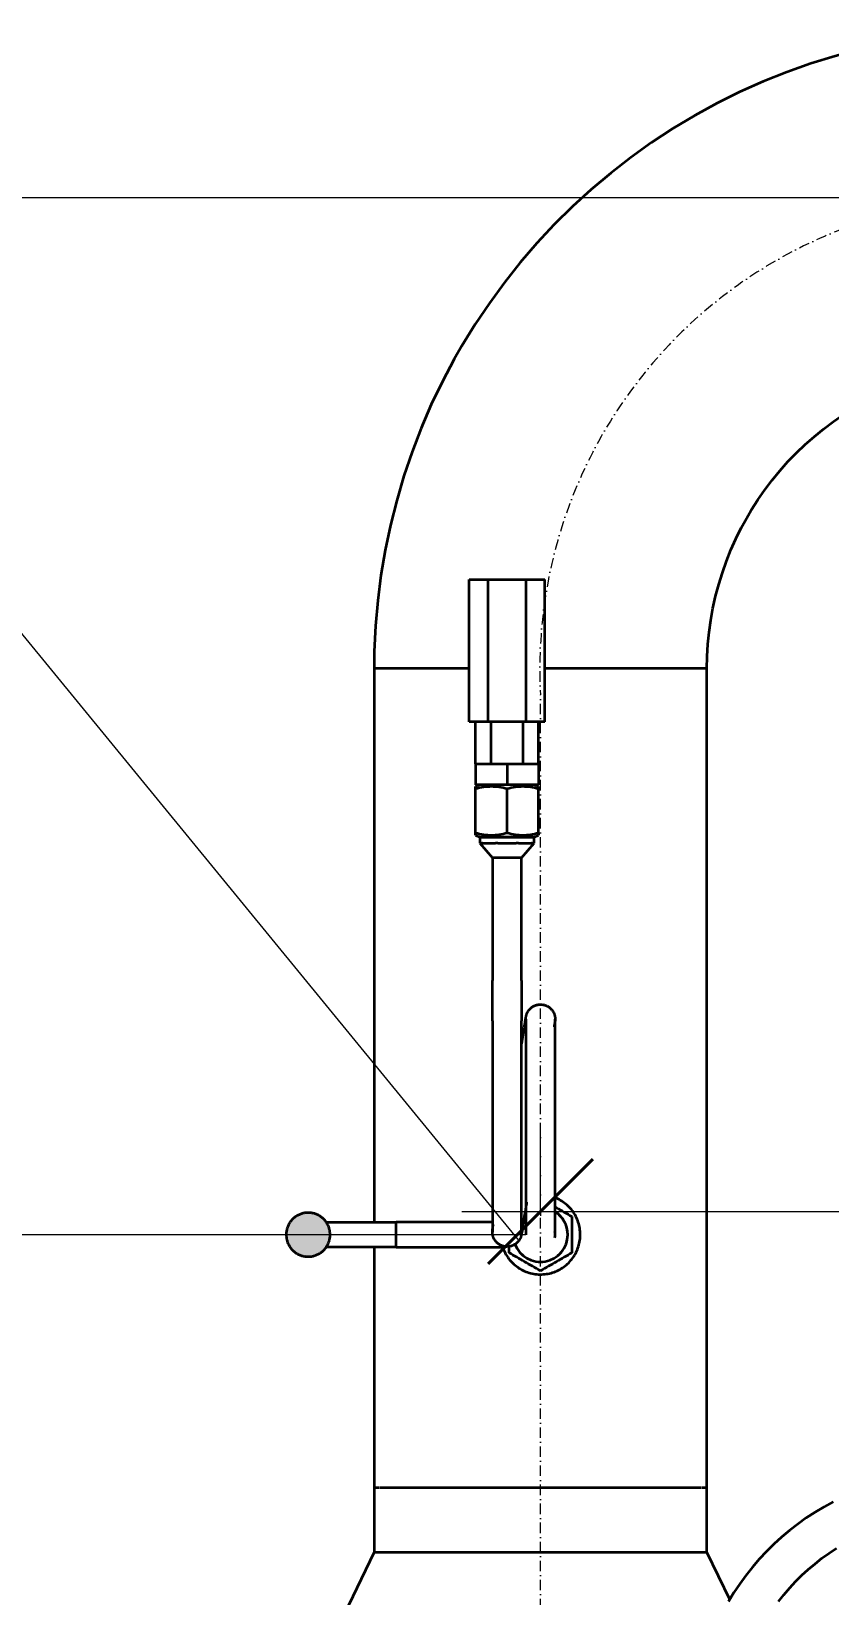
# Model space of a CAD drawing. Header units: millimetres. Extents: x -11989 to -4071, y -1478 to 4600.
# Drawn here: x -10813 to -10432, y 1127 to 1875 of the extents above; entities that cross this region are included whole.
import ezdxf

# ---------------------------------------------------------------- set-up
doc = ezdxf.new("R2010")
doc.units = ezdxf.units.MM
doc.linetypes.add('ADSK_Осевая', pattern=[9, 5, -2, 0, -2])
for name, color, linetype, lineweight in [('A-ANNO-DIMS', 7, 'Continuous', 9), ('A-ANNO-DIMS-25', 7, 'Continuous', 9), ('G-ANNO-DIMS', 7, 'Continuous', 9), ('P-PIPE', 7, 'Continuous', 35), ('P-PIPE-IDEN', 7, 'Continuous', 20)]:
    doc.layers.add(name, color=color, linetype=linetype, lineweight=lineweight)
doc.layers.add('A-DETL-CNTR', color=7, linetype='ADSK_Осевая', lineweight=20, true_color=0xff8000)
doc.styles.add('Arial_I_1', font='arial.ttf', dxfattribs={"width": 0.9, "height": 62.5})
doc.dimstyles.new('2_5mm_GOST_Type_AU_BF0_9_K_Диагональ__2_мм', dxfattribs={"dimscale": 304.8, "dimtxt": 63.766212, "dimasz": 0.164042, "dimexe": 0.123031, "dimexo": 0.123031, "dimgap": 0.024606, "dimtad": 1, "dimdec": 0, "dimzin": 0, "dimdsep": 46, "dimtxsty": 'Arial_I_1', "dimblk1": 'OBLIQUE', "dimblk2": 'OBLIQUE', "dimsah": 1, "dimcen": 0.09, "dimdle": 0.123031, "dimazin": 2, "dimtfac": 1, "dimtdec": 4, "dimtix": 1, "dimtmove": 0, "dimatfit": 3, "dimfxl": 1, "dimtvp": 1, "dimtfill": 1, "dimtolj": 1, "dimtzin": 0, "dimarcsym": 2})

# ---------------------------------------------------------------- blocks, each defined once
blk = doc.blocks.new('Кран шаровый Ду 150 с редуктором под приварку - Кран шаровый Ду 150 с редуктором под приварку-V12-Разрез 4')
at = {"layer": 'P-PIPE', "color": 1, "true_color": 0xff0000}
for p, q in [((-10649.51, 1179.13), (-10649.51, 1148.37)), ((-10649.51, 1179.13), (-10647.08, 1179.13)), ((-10645.83, 1179.13), (-10640.52, 1179.13)), ((-10637.8, 1179.13), (-10611.54, 1179.13)), ((-10606.73, 1179.13), (-10593.9, 1179.13)), ((-10588.58, 1179.13), (-10551.44, 1179.13)), ((-10546.12, 1179.13), (-10533.29, 1179.13)), ((-10528.48, 1179.13), (-10502.22, 1179.13)), ((-10499.5, 1179.13), (-10494.19, 1179.13)), ((-10492.93, 1179.13), (-10490.51, 1179.13)), ((-10490.51, 1148.37), (-10490.51, 1179.13)), ((-10649.51, 1148.37), (-10679.25, 1086.4)), ((-10649.51, 1148.37), (-10490.51, 1148.37)), ((-10479.45, 1125.33), (-10490.51, 1148.37))]:
    blk.add_line(p, q, dxfattribs=at)
at = {"layer": 'P-PIPE', "color": 1, "true_color": 0xff0000, "flags": 128}
for points in [[(-10430.16, 1172.33), (-10434.55, 1169.94), (-10438.84, 1167.37), (-10443.02, 1164.63), (-10447.09, 1161.72), (-10451.04, 1158.66), (-10454.87, 1155.44), (-10458.56, 1152.07), (-10462.11, 1148.55), (-10465.52, 1144.89), (-10468.78, 1141.1), (-10471.89, 1137.19), (-10474.84, 1133.15), (-10477.63, 1129), (-10480.24, 1124.74)], [(-10456.28, 1124.68), (-10453.68, 1127.98), (-10450.96, 1131.18), (-10448.11, 1134.26), (-10445.14, 1137.23), (-10442.05, 1140.07), (-10438.85, 1142.79), (-10435.54, 1145.39), (-10432.14, 1147.84), (-10428.63, 1150.16)]]:
    blk.add_lwpolyline(points, dxfattribs=at)
blk = doc.blocks.new('ADSK_СтальСварка_Отвод_ГОСТ17375-2001 - Исполнение 2-21850149-Разрез 4')
at = {"layer": 'P-PIPE', "color": 1, "true_color": 0xff0000, "flags": 128}
for points in [[(-10345.01, 1875), (-10357.19, 1874.76), (-10369.34, 1874.03), (-10381.46, 1872.81), (-10393.52, 1871.11), (-10405.5, 1868.93), (-10417.39, 1866.27), (-10429.16, 1863.14), (-10440.8, 1859.54), (-10452.28, 1855.48), (-10463.59, 1850.96), (-10474.71, 1846), (-10485.62, 1840.59), (-10496.31, 1834.75), (-10506.76, 1828.49), (-10516.94, 1821.81), (-10526.86, 1814.74), (-10536.48, 1807.27), (-10545.79, 1799.42), (-10554.79, 1791.21), (-10563.44, 1782.65), (-10571.75, 1773.74), (-10579.7, 1764.51), (-10587.27, 1754.97), (-10594.45, 1745.14), (-10601.24, 1735.02), (-10607.61, 1724.64), (-10611.2, 1718.36)], [(-10611.2, 1718.36), (-10616.9, 1707.59), (-10622.17, 1696.61), (-10626.99, 1685.43), (-10631.36, 1674.06), (-10635.27, 1662.52), (-10638.72, 1650.84), (-10641.7, 1639.03), (-10644.2, 1627.12), (-10646.22, 1615.11), (-10647.77, 1603.02), (-10648.83, 1590.89), (-10649.4, 1578.73), (-10649.51, 1570.5)], [(-10472.21, 1641.15), (-10469.28, 1646.18), (-10466.15, 1651.09), (-10462.83, 1655.87), (-10459.32, 1660.51), (-10455.63, 1665.01), (-10451.77, 1669.36), (-10447.73, 1673.55), (-10443.52, 1677.58), (-10439.16, 1681.43), (-10434.65, 1685.11), (-10430, 1688.6), (-10425.21, 1691.9), (-10420.29, 1695.01), (-10415.25, 1697.92), (-10410.1, 1700.63), (-10404.84, 1703.13), (-10399.49, 1705.42), (-10394.05, 1707.49), (-10388.53, 1709.34), (-10382.95, 1710.97), (-10377.3, 1712.37), (-10371.6, 1713.55), (-10365.86, 1714.5), (-10360.08, 1715.22), (-10354.28, 1715.7), (-10348.47, 1715.96), (-10345.01, 1716)], [(-10490.51, 1570.5), (-10490.39, 1576.32), (-10490.04, 1582.13), (-10489.46, 1587.92), (-10488.65, 1593.68), (-10487.61, 1599.41), (-10486.34, 1605.09), (-10484.84, 1610.71), (-10483.12, 1616.27), (-10481.18, 1621.76), (-10479.02, 1627.16), (-10476.65, 1632.47), (-10474.07, 1637.69), (-10472.21, 1641.15)]]:
    blk.add_lwpolyline(points, dxfattribs=at)
at = {"layer": 'P-PIPE', "color": 1, "true_color": 0xff0000}
for centre, major_axis, ratio, start_param, end_param in [((-10345.01, 1795.5), (0, 79.5), 0.000246, 6.021828, 6.283185), ((-10345.01, 1795.5), (0, 79.5), 0.000246, 5.760029, 6.021528), ((-10345.01, 1795.5), (0, 79.5), 0.000246, 5.498229, 5.759664), ((-10345.01, 1795.5), (0, 79.5), 0.000246, 5.23643, 5.497834), ((-10345.01, 1795.5), (0, 79.5), 0.000246, 4.974631, 5.236014), ((-10345.01, 1795.5), (0, 79.5), 0.000246, 4.712831, 4.974199), ((-10345.01, 1795.5), (0, 79.5), 0.000246, 4.451032, 4.712384), ((-10345.01, 1795.5), (0, 79.5), 0.000246, 4.189232, 4.450568), ((-10345.01, 1795.5), (0, 79.5), 0.000246, 3.927433, 4.188748), ((-10345.01, 1795.5), (0, 79.5), 0.000246, 3.665634, 3.926918), ((-10345.01, 1795.5), (0, 79.5), 0.000246, 3.403834, 3.665055), ((-10345.01, 1795.5), (0, 79.5), 0.000246, 3.142035, 3.402957), ((-10570.01, 1570.5), (79.5, 0), 0.000442, 2.880035, 3.141347), ((-10570.01, 1570.5), (79.5, 0), 0.000442, 2.61807, 2.879548), ((-10570.01, 1570.5), (79.5, 0), 0.000442, 2.356235, 2.617748), ((-10570.01, 1570.5), (79.5, 0), 0.000442, 2.094418, 2.355949), ((-10570.01, 1570.5), (79.5, 0), 0.000442, 2.015878, 2.094149), ((-10570.01, 1570.5), (79.5, 0), 0.000442, 1.308991, 1.545351), ((-10570.01, 1570.5), (79.5, 0), 0.000442, 1.047183, 1.308751), ((-10570.01, 1570.5), (79.5, 0), 0.000442, 0.785372, 1.046952), ((-10570.01, 1570.5), (79.5, 0), 0.000442, 0.523555, 0.785153), ((-10570.01, 1570.5), (79.5, 0), 0.000442, 0.26172, 0.523353), ((-10570.01, 1570.5), (-79.5, 0), 0.000442, 3.141593, 3.403146)]:
    blk.add_ellipse(centre, major_axis=major_axis, ratio=ratio, start_param=start_param, end_param=end_param, dxfattribs=at)
blk = doc.blocks.new('Закладная угловая СГК _с перкинсом_ - Закладная угловая СГК _с перкинсом_-V32-Разрез 4')
at = {"layer": 'P-PIPE', "true_color": 0xff8000}
for points in [[(-10687.01, 700), (-10684.01, 705.2), (-10678.01, 705.2), (-10675.01, 700), (-10670.51, 700), (-10671.92, 705.25), (-10675.76, 709.09), (-10681.01, 710.5), (-10686.26, 709.09), (-10690.19, 704.92), (-10691.51, 700), (-10688.6, 700)], [(-10675.01, 700), (-10678.01, 705.2), (-10684.01, 705.2), (-10687.01, 700), (-10676.37, 700)], [(-10681.01, 689.5), (-10675.76, 690.91), (-10671.83, 695.08), (-10670.51, 700), (-10675.01, 700), (-10678.01, 694.8), (-10684.01, 694.8), (-10687.01, 700), (-10691.51, 700), (-10690.1, 694.75), (-10686.26, 690.91)], [(-10684.01, 694.8), (-10678.01, 694.8), (-10675.01, 700), (-10687.01, 700)]]:
    blk.add_hatch(color=30, dxfattribs=at).paths.add_polyline_path(points)
at = {"layer": 'P-PIPE'}
for p, q in [((-10604.01, 1013), (-10595.01, 1013)), ((-10604.01, 945), (-10604.01, 1013)), ((-10595.01, 1013), (-10577.01, 1013)), ((-10595.01, 945), (-10595.01, 1013)), ((-10577.01, 1013), (-10568.01, 1013)), ((-10577.01, 1013), (-10577.01, 945)), ((-10568.01, 945), (-10568.01, 1013)), ((-10595.01, 945), (-10604.01, 945)), ((-10601.01, 925), (-10601.01, 945)), ((-10577.01, 945), (-10595.01, 945)), ((-10593.51, 925), (-10593.51, 945)), ((-10578.51, 945), (-10578.51, 925)), ((-10568.01, 945), (-10577.01, 945)), ((-10571.01, 925), (-10571.01, 945)), ((-10601.01, 925), (-10586.01, 925)), ((-10601.01, 925), (-10601.01, 915)), ((-10586.01, 925), (-10571.01, 925)), ((-10586.01, 925), (-10586.01, 915)), ((-10571.01, 925), (-10571.01, 915)), ((-10599.01, 915), (-10601.01, 914.07)), ((-10586.01, 915), (-10601.01, 915)), ((-10601.01, 892.03), (-10601.01, 913)), ((-10571.01, 915), (-10586.01, 915)), ((-10586.01, 892.03), (-10586.01, 913)), ((-10571.01, 914.07), (-10573.01, 915)), ((-10571.01, 892.03), (-10571.01, 913)), ((-10601.01, 890.94), (-10599.01, 890)), ((-10599.01, 890), (-10599.01, 887)), ((-10573.01, 890), (-10599.01, 890)), ((-10599.01, 890), (-10586.01, 890)), ((-10586.01, 890), (-10573.01, 890)), ((-10573.01, 890), (-10571.01, 890.94)), ((-10573.01, 887), (-10573.01, 890)), ((-10599.01, 887), (-10598.12, 887)), ((-10599.01, 887), (-10593.01, 880)), ((-10597.79, 887), (-10598.02, 887)), ((-10597.79, 887), (-10591.5, 887)), ((-10590.45, 887), (-10591.51, 887)), ((-10590.46, 887), (-10581.56, 887)), ((-10580.51, 887), (-10581.57, 887)), ((-10580.52, 887), (-10574.22, 887)), ((-10579.01, 880), (-10573.01, 887)), ((-10574, 887), (-10574.23, 887)), ((-10573.9, 887), (-10573.01, 887)), ((-10593.01, 880), (-10593.01, 821.4)), ((-10579.01, 880), (-10593.01, 880)), ((-10579.01, 821.4), (-10579.01, 880)), ((-10672.67, 706), (-10639.01, 706)), ((-10639.01, 694), (-10639.01, 706)), ((-10593.01, 706), (-10639.01, 706)), ((-10639.01, 694), (-10672.66, 694)), ((-10639.01, 694), (-10588.04, 694))]:
    blk.add_line(p, q, dxfattribs=at)
at = {"layer": 'P-PIPE', "flags": 128}
for points in [[(-10593.01, 802.2), (-10593.01, 802.44), (-10593.01, 802.71), (-10593.01, 803.01), (-10593.01, 803.34), (-10593.01, 803.69), (-10593.01, 804.08), (-10593.01, 804.49), (-10593.01, 804.93), (-10593.01, 805.4), (-10593.01, 805.89), (-10593.01, 806.41), (-10593.01, 806.95), (-10593.01, 807.52), (-10593.01, 808.1), (-10593.01, 808.71), (-10593.01, 809.34), (-10593.01, 809.99), (-10593.01, 810.65), (-10593.01, 811.34), (-10593.01, 812.04), (-10593.01, 812.75), (-10593.01, 813.48), (-10593.01, 814.22), (-10593.01, 814.97), (-10593.01, 815.73), (-10593.01, 816.51), (-10593.01, 817.28), (-10593.01, 818.07), (-10593.01, 818.86), (-10593.01, 819.66), (-10593.01, 820.46), (-10593.01, 821.26), (-10593.01, 821.4)], [(-10579.01, 821.4), (-10579.01, 820.6), (-10579.01, 819.8), (-10579.01, 819.01), (-10579.01, 818.21), (-10579.01, 817.43), (-10579.01, 816.65), (-10579.01, 815.87), (-10579.01, 815.11), (-10579.01, 814.36), (-10579.01, 813.61), (-10579.01, 812.88), (-10579.01, 812.17), (-10579.01, 811.46), (-10579.01, 810.78), (-10579.01, 810.11), (-10579.01, 809.46), (-10579.01, 808.83), (-10579.01, 808.21), (-10579.01, 807.62), (-10579.01, 807.05), (-10579.01, 806.51), (-10579.01, 805.99), (-10579.01, 805.49), (-10579.01, 805.02), (-10579.01, 804.57), (-10579.01, 804.15), (-10579.01, 803.76), (-10579.01, 803.4), (-10579.01, 803.07), (-10579.01, 802.76), (-10579.01, 802.49), (-10579.01, 802.24), (-10579.01, 802.2)], [(-10576.67, 805.15), (-10576.58, 805.41), (-10576.48, 805.67), (-10576.37, 805.93), (-10576.24, 806.18), (-10576.11, 806.43), (-10575.97, 806.67), (-10575.82, 806.91), (-10575.66, 807.14), (-10575.49, 807.36), (-10575.31, 807.57), (-10575.12, 807.78), (-10574.93, 807.98), (-10574.72, 808.17), (-10574.51, 808.36), (-10574.3, 808.53), (-10574.07, 808.7), (-10573.84, 808.86), (-10573.6, 809.01), (-10573.36, 809.15), (-10573.11, 809.28), (-10572.86, 809.39), (-10572.6, 809.5), (-10572.34, 809.6), (-10572.07, 809.69), (-10571.8, 809.77), (-10571.53, 809.83), (-10571.25, 809.89), (-10570.98, 809.93), (-10570.7, 809.97), (-10570.42, 809.99), (-10570.14, 810), (-10569.86, 810), (-10569.58, 809.99), (-10569.3, 809.96), (-10569.02, 809.93), (-10568.75, 809.89), (-10568.47, 809.83), (-10568.2, 809.76), (-10567.93, 809.68), (-10567.67, 809.6), (-10567.41, 809.5), (-10567.15, 809.39), (-10566.89, 809.27), (-10566.65, 809.14), (-10566.4, 809), (-10566.17, 808.85), (-10565.94, 808.69), (-10565.71, 808.52), (-10565.49, 808.35), (-10565.28, 808.16), (-10565.08, 807.97), (-10564.89, 807.77), (-10564.7, 807.56), (-10564.52, 807.34), (-10564.35, 807.12), (-10564.19, 806.89), (-10564.04, 806.66), (-10563.9, 806.42), (-10563.77, 806.17), (-10563.65, 805.92), (-10563.53, 805.66), (-10563.43, 805.4), (-10563.34, 805.13), (-10563.26, 804.86), (-10563.19, 804.59), (-10563.14, 804.32), (-10563.09, 804.04), (-10563.05, 803.77), (-10563.03, 803.49), (-10563.01, 803.21), (-10563.01, 802.93), (-10563.02, 802.65), (-10563.04, 802.37), (-10563.07, 802.09), (-10563.09, 801.91)], [(-10593.01, 802.2), (-10593.01, 801.58), (-10593.01, 800.89), (-10593.01, 800.12), (-10593.01, 799.27), (-10593.01, 798.35), (-10593.01, 797.36), (-10593.01, 796.29), (-10593.01, 795.16), (-10593.01, 793.96), (-10593.01, 792.69), (-10593.01, 791.35), (-10593.01, 789.96), (-10593.01, 788.51), (-10593.01, 787), (-10593.01, 785.43), (-10593.01, 783.81), (-10593.01, 782.14), (-10593.01, 780.43), (-10593.01, 778.67), (-10593.01, 776.87), (-10593.01, 775.03), (-10593.01, 773.16), (-10593.01, 771.25), (-10593.01, 769.31), (-10593.01, 767.35), (-10593.01, 765.36), (-10593.01, 763.35), (-10593.01, 761.33), (-10593.01, 759.29), (-10593.01, 757.25), (-10593.01, 755.19), (-10593.01, 753.13), (-10593.01, 751.07), (-10593.01, 749.01), (-10593.01, 746.96), (-10593.01, 744.92), (-10593.01, 742.89), (-10593.01, 740.88), (-10593.01, 738.88), (-10593.01, 736.91), (-10593.01, 734.97), (-10593.01, 733.05), (-10593.01, 731.16), (-10593.01, 729.31), (-10593.01, 727.49), (-10593.01, 725.72), (-10593.01, 723.99), (-10593.01, 722.3), (-10593.01, 720.67), (-10593.01, 719.08), (-10593.01, 717.55), (-10593.01, 716.07), (-10593.01, 714.66), (-10593.01, 713.3), (-10593.01, 712.01), (-10593.01, 710.78), (-10593.01, 709.62), (-10593.01, 708.53), (-10593.01, 707.51), (-10593.01, 706.57), (-10593.01, 705.69), (-10593.01, 704.89), (-10593.01, 704.17), (-10593.01, 703.53), (-10593.01, 702.96), (-10593.01, 702.48), (-10593.01, 702.07), (-10593.01, 701.75), (-10593.01, 701.5), (-10593.01, 701.34), (-10593.01, 701.26), (-10593.01, 701.26)], [(-10579.01, 790.83), (-10578.81, 792.07), (-10578.61, 793.35), (-10578.42, 794.57), (-10578.24, 795.72), (-10578.07, 796.81), (-10577.91, 797.82), (-10577.76, 798.76), (-10577.63, 799.63), (-10577.5, 800.43), (-10577.39, 801.15), (-10577.29, 801.79), (-10577.2, 802.36), (-10577.12, 802.84), (-10577.06, 803.25), (-10577, 803.58), (-10576.97, 803.83), (-10576.94, 803.99), (-10576.93, 804.08), (-10576.92, 804.09)], [(-10579.01, 701.26), (-10579.01, 701.3), (-10579.01, 701.42), (-10579.01, 701.63), (-10579.01, 701.91), (-10579.01, 702.28), (-10579.01, 702.73), (-10579.01, 703.26), (-10579.01, 703.87), (-10579.01, 704.56), (-10579.01, 705.32), (-10579.01, 706.16), (-10579.01, 707.08), (-10579.01, 708.06), (-10579.01, 709.12), (-10579.01, 710.25), (-10579.01, 711.45), (-10579.01, 712.71), (-10579.01, 714.04), (-10579.01, 715.43), (-10579.01, 716.88), (-10579.01, 718.38), (-10579.01, 719.94), (-10579.01, 721.56), (-10579.01, 723.22), (-10579.01, 724.93), (-10579.01, 726.69), (-10579.01, 728.48), (-10579.01, 730.32), (-10579.01, 732.19), (-10579.01, 734.09), (-10579.01, 736.03), (-10579.01, 737.99), (-10579.01, 739.97), (-10579.01, 741.98), (-10579.01, 744), (-10579.01, 746.04), (-10579.01, 748.09), (-10579.01, 750.14), (-10579.01, 752.2), (-10579.01, 754.26), (-10579.01, 756.32), (-10579.01, 758.37), (-10579.01, 760.41), (-10579.01, 762.44), (-10579.01, 764.46), (-10579.01, 766.45), (-10579.01, 768.43), (-10579.01, 770.38), (-10579.01, 772.3), (-10579.01, 774.19), (-10579.01, 776.04), (-10579.01, 777.86), (-10579.01, 779.64), (-10579.01, 781.37), (-10579.01, 783.06), (-10579.01, 784.7), (-10579.01, 786.29), (-10579.01, 787.83), (-10579.01, 789.31), (-10579.01, 790.73), (-10579.01, 792.09), (-10579.01, 793.39), (-10579.01, 794.62), (-10579.01, 795.79), (-10579.01, 796.89), (-10579.01, 797.91), (-10579.01, 798.87), (-10579.01, 799.75), (-10579.01, 800.55), (-10579.01, 801.28), (-10579.01, 801.93), (-10579.01, 802.2)], [(-10577.01, 803), (-10577.01, 802.96), (-10577.01, 802.84), (-10577.01, 802.63), (-10577.01, 802.34), (-10577.01, 801.97), (-10577.01, 801.52), (-10577.01, 800.99), (-10577.01, 800.39), (-10577.01, 799.7), (-10577.01, 798.93), (-10577.01, 798.09), (-10577.01, 797.18), (-10577.01, 796.19), (-10577.01, 795.13), (-10577.01, 794), (-10577.01, 792.81), (-10577.01, 791.54), (-10577.01, 790.22), (-10577.01, 788.83), (-10577.01, 787.38), (-10577.01, 785.87), (-10577.01, 784.31), (-10577.01, 782.7), (-10577.01, 781.04), (-10577.01, 779.33), (-10577.01, 777.57), (-10577.01, 775.77), (-10577.01, 773.94), (-10577.01, 772.07), (-10577.01, 770.16), (-10577.01, 768.23), (-10577.01, 766.27), (-10577.01, 764.28), (-10577.01, 762.28), (-10577.01, 760.25), (-10577.01, 758.22), (-10577.01, 756.17), (-10577.01, 754.11), (-10577.01, 752.06), (-10577.01, 750), (-10577.01, 747.94), (-10577.01, 745.89), (-10577.01, 743.84), (-10577.01, 741.81), (-10577.01, 739.8), (-10577.01, 737.8), (-10577.01, 735.83), (-10577.01, 733.88), (-10577.01, 731.96), (-10577.01, 730.07), (-10577.01, 728.21), (-10577.01, 726.39), (-10577.01, 724.62), (-10577.01, 722.88), (-10577.01, 721.19), (-10577.01, 719.55), (-10577.01, 717.96), (-10577.01, 716.43), (-10577.01, 714.95), (-10577.01, 713.52), (-10577.01, 712.16), (-10577.01, 710.87), (-10577.01, 709.63), (-10577.01, 708.47), (-10577.01, 707.37), (-10577.01, 706.34), (-10577.01, 705.39), (-10577.01, 704.51), (-10577.01, 703.7), (-10577.01, 702.98), (-10577.01, 702.32), (-10577.01, 701.75), (-10577.01, 701.26), (-10577.01, 700.85), (-10577.01, 700.52), (-10577.01, 700.27), (-10577.01, 700.1), (-10577.01, 700.01), (-10577.01, 700)], [(-10576.92, 804.09), (-10576.88, 804.36), (-10576.82, 804.64), (-10576.74, 804.91), (-10576.67, 805.15)], [(-10563.09, 801.91), (-10563.1, 801.87), (-10563.12, 801.75), (-10563.15, 801.55), (-10563.2, 801.26), (-10563.25, 800.9), (-10563.32, 800.45), (-10563.41, 799.93), (-10563.5, 799.33)], [(-10563.01, 700), (-10563.01, 700.04), (-10563.01, 700.16), (-10563.01, 700.37), (-10563.01, 700.66), (-10563.01, 701.03), (-10563.01, 701.48), (-10563.01, 702.01), (-10563.01, 702.61), (-10563.01, 703.3), (-10563.01, 704.07), (-10563.01, 704.91), (-10563.01, 705.82), (-10563.01, 706.81), (-10563.01, 707.87), (-10563.01, 709), (-10563.01, 710.19), (-10563.01, 711.46), (-10563.01, 712.78), (-10563.01, 714.17), (-10563.01, 715.62), (-10563.01, 717.13), (-10563.01, 718.69), (-10563.01, 720.3), (-10563.01, 721.96), (-10563.01, 723.67), (-10563.01, 725.43), (-10563.01, 727.23), (-10563.01, 729.06), (-10563.01, 730.93), (-10563.01, 732.84), (-10563.01, 734.77), (-10563.01, 736.73), (-10563.01, 738.72), (-10563.01, 740.72), (-10563.01, 742.75), (-10563.01, 744.78), (-10563.01, 746.83), (-10563.01, 748.89), (-10563.01, 750.94), (-10563.01, 753), (-10563.01, 755.06), (-10563.01, 757.11), (-10563.01, 759.16), (-10563.01, 761.19), (-10563.01, 763.2), (-10563.01, 765.2), (-10563.01, 767.17), (-10563.01, 769.12), (-10563.01, 771.04), (-10563.01, 772.93), (-10563.01, 774.79), (-10563.01, 776.61), (-10563.01, 778.38), (-10563.01, 780.12), (-10563.01, 781.81), (-10563.01, 783.45), (-10563.01, 785.04), (-10563.01, 786.57), (-10563.01, 788.05), (-10563.01, 789.48), (-10563.01, 790.84), (-10563.01, 792.13), (-10563.01, 793.37), (-10563.01, 794.53), (-10563.01, 795.63), (-10563.01, 796.66), (-10563.01, 797.61), (-10563.01, 798.49), (-10563.01, 799.3), (-10563.01, 800.02), (-10563.01, 800.68), (-10563.01, 801.25), (-10563.01, 801.74), (-10563.01, 802.15), (-10563.01, 802.48), (-10563.01, 802.73), (-10563.01, 802.9), (-10563.01, 802.99), (-10563.01, 803)], [(-10551.01, 700), (-10551.02, 700.76), (-10551.07, 701.52), (-10551.15, 702.27), (-10551.25, 703.03), (-10551.39, 703.77), (-10551.55, 704.52), (-10551.75, 705.25), (-10551.97, 705.98), (-10552.23, 706.69), (-10552.51, 707.4), (-10552.82, 708.09), (-10553.16, 708.77), (-10553.52, 709.44), (-10553.91, 710.09), (-10554.33, 710.73), (-10554.77, 711.35), (-10555.24, 711.95), (-10555.73, 712.53), (-10556.24, 713.09), (-10556.77, 713.63), (-10557.33, 714.15), (-10557.9, 714.64), (-10558.5, 715.12), (-10559.11, 715.56), (-10559.74, 715.99), (-10560.39, 716.39), (-10561.05, 716.76), (-10561.73, 717.1), (-10562.42, 717.42), (-10563.12, 717.71)], [(-10670.51, 700), (-10670.52, 700.42), (-10670.54, 700.84), (-10670.59, 701.26), (-10670.64, 701.67), (-10670.72, 702.09), (-10670.81, 702.5), (-10670.92, 702.9), (-10671.04, 703.3), (-10671.18, 703.7), (-10671.34, 704.09), (-10671.51, 704.47), (-10671.7, 704.85), (-10671.9, 705.22), (-10672.11, 705.58), (-10672.34, 705.93), (-10672.59, 706.27), (-10672.85, 706.6), (-10673.12, 706.92), (-10673.4, 707.23), (-10673.69, 707.53), (-10674, 707.82), (-10674.32, 708.09), (-10674.65, 708.35), (-10674.99, 708.6), (-10675.34, 708.84), (-10675.69, 709.06), (-10676.06, 709.26), (-10676.44, 709.45), (-10676.82, 709.63), (-10677.2, 709.79), (-10677.6, 709.93), (-10678, 710.06), (-10678.4, 710.17), (-10678.81, 710.27), (-10679.23, 710.35), (-10679.64, 710.41), (-10680.06, 710.46), (-10680.48, 710.49), (-10680.9, 710.5), (-10681.32, 710.5), (-10681.74, 710.47), (-10682.15, 710.44), (-10682.57, 710.38), (-10682.98, 710.31), (-10683.4, 710.23), (-10683.8, 710.12), (-10684.2, 710), (-10684.6, 709.87), (-10684.99, 709.71), (-10685.38, 709.55), (-10685.76, 709.37), (-10686.13, 709.17), (-10686.49, 708.96), (-10686.84, 708.73), (-10687.19, 708.49), (-10687.52, 708.24), (-10687.85, 707.97), (-10688.16, 707.69), (-10688.46, 707.4), (-10688.75, 707.09), (-10689.03, 706.78), (-10689.29, 706.45), (-10689.55, 706.11), (-10689.78, 705.77), (-10690.01, 705.41), (-10690.22, 705.05), (-10690.41, 704.68), (-10690.59, 704.3), (-10690.75, 703.91), (-10690.9, 703.52), (-10691.04, 703.12), (-10691.15, 702.72), (-10691.25, 702.31), (-10691.34, 701.9), (-10691.4, 701.48), (-10691.46, 701.06), (-10691.49, 700.65), (-10691.51, 700.23), (-10691.51, 700)], [(-10576.67, 715.57), (-10576.77, 714.93), (-10576.99, 713.53), (-10577.21, 712.18), (-10577.41, 710.9), (-10577.6, 709.68), (-10577.78, 708.53), (-10577.95, 707.45), (-10578.11, 706.43), (-10578.26, 705.49), (-10578.39, 704.62), (-10578.52, 703.83), (-10578.63, 703.11), (-10578.73, 702.46), (-10578.82, 701.9), (-10578.9, 701.41), (-10578.96, 701), (-10579.01, 700.68), (-10579.05, 700.43), (-10579.08, 700.26), (-10579.09, 700.18), (-10579.09, 700.17)], [(-10592.92, 702.34), (-10592.92, 702.38), (-10592.9, 702.51), (-10592.87, 702.71), (-10592.82, 702.99), (-10592.77, 703.36), (-10592.7, 703.8), (-10592.61, 704.32), (-10592.52, 704.93)], [(-10691.51, 700), (-10691.5, 699.58), (-10691.48, 699.16), (-10691.43, 698.74), (-10691.38, 698.33), (-10691.3, 697.91), (-10691.21, 697.5), (-10691.1, 697.1), (-10690.98, 696.7), (-10690.84, 696.3), (-10690.68, 695.91), (-10690.51, 695.53), (-10690.32, 695.15), (-10690.12, 694.78), (-10689.91, 694.42), (-10689.68, 694.07), (-10689.43, 693.73), (-10689.17, 693.4), (-10688.9, 693.08), (-10688.62, 692.77), (-10688.33, 692.47), (-10688.02, 692.18), (-10687.7, 691.91), (-10687.37, 691.65), (-10687.03, 691.4), (-10686.68, 691.16), (-10686.33, 690.94), (-10685.96, 690.74), (-10685.58, 690.55), (-10685.2, 690.37), (-10684.81, 690.21), (-10684.42, 690.07), (-10684.02, 689.94), (-10683.62, 689.83), (-10683.21, 689.73), (-10682.79, 689.65), (-10682.38, 689.59), (-10681.96, 689.54), (-10681.54, 689.51), (-10681.12, 689.5), (-10680.7, 689.5), (-10680.28, 689.53), (-10679.87, 689.56), (-10679.45, 689.62), (-10679.03, 689.69), (-10678.62, 689.77), (-10678.22, 689.88), (-10677.81, 690), (-10677.42, 690.13), (-10677.03, 690.29), (-10676.64, 690.45), (-10676.26, 690.63), (-10675.89, 690.83), (-10675.53, 691.04), (-10675.17, 691.27), (-10674.83, 691.51), (-10674.5, 691.76), (-10674.17, 692.03), (-10673.86, 692.31), (-10673.56, 692.6), (-10673.27, 692.91), (-10672.99, 693.22), (-10672.73, 693.55), (-10672.47, 693.89), (-10672.24, 694.23), (-10672.01, 694.59), (-10671.8, 694.95), (-10671.61, 695.32), (-10671.43, 695.7), (-10671.26, 696.09), (-10671.12, 696.48), (-10670.98, 696.88), (-10670.87, 697.28), (-10670.77, 697.69), (-10670.68, 698.1), (-10670.61, 698.52), (-10670.56, 698.94), (-10670.53, 699.35), (-10670.51, 699.77), (-10670.51, 700)], [(-10593.01, 701.26), (-10593, 701.54), (-10592.99, 701.81), (-10592.96, 702.09), (-10592.92, 702.34)], [(-10579.09, 700.17), (-10579.14, 699.89), (-10579.2, 699.62), (-10579.27, 699.35), (-10579.36, 699.08), (-10579.45, 698.82), (-10579.55, 698.56), (-10579.66, 698.3), (-10579.79, 698.05), (-10579.92, 697.8), (-10580.06, 697.56), (-10580.22, 697.33), (-10580.38, 697.1), (-10580.55, 696.88), (-10580.73, 696.66), (-10580.92, 696.45), (-10581.11, 696.25), (-10581.32, 696.06), (-10581.53, 695.88), (-10581.75, 695.7), (-10581.97, 695.54), (-10582.2, 695.38), (-10582.44, 695.23), (-10582.69, 695.1), (-10582.93, 694.97), (-10583.19, 694.85), (-10583.45, 694.74), (-10583.71, 694.64), (-10583.98, 694.56), (-10584.25, 694.48), (-10584.52, 694.42), (-10584.79, 694.36), (-10585.07, 694.32), (-10585.35, 694.29), (-10585.63, 694.27), (-10585.91, 694.26), (-10586.19, 694.26), (-10586.47, 694.27), (-10586.74, 694.29), (-10587.02, 694.33), (-10587.3, 694.38), (-10587.57, 694.43), (-10587.84, 694.5), (-10588.11, 694.58), (-10588.38, 694.67), (-10588.64, 694.77), (-10588.9, 694.88), (-10589.15, 695), (-10589.4, 695.13), (-10589.64, 695.27), (-10589.88, 695.42), (-10590.11, 695.58), (-10590.33, 695.75), (-10590.55, 695.92), (-10590.76, 696.11), (-10590.96, 696.3), (-10591.15, 696.51), (-10591.34, 696.72), (-10591.52, 696.93), (-10591.68, 697.16), (-10591.84, 697.39), (-10591.99, 697.62), (-10592.13, 697.86), (-10592.26, 698.11), (-10592.39, 698.37), (-10592.5, 698.62), (-10592.6, 698.88), (-10592.69, 699.15), (-10592.76, 699.42), (-10592.83, 699.69), (-10592.89, 699.96), (-10592.94, 700.24), (-10592.97, 700.52), (-10592.99, 700.8), (-10593.01, 701.08), (-10593.01, 701.26)], [(-10588.25, 694.67), (-10588.05, 694.02), (-10587.79, 693.31), (-10587.51, 692.6), (-10587.2, 691.91), (-10586.86, 691.23), (-10586.5, 690.56), (-10586.11, 689.91), (-10585.69, 689.27), (-10585.25, 688.65), (-10584.78, 688.05), (-10584.29, 687.47), (-10583.78, 686.91), (-10583.25, 686.37), (-10582.69, 685.85), (-10582.12, 685.36), (-10581.52, 684.88), (-10580.91, 684.44), (-10580.28, 684.01), (-10579.63, 683.61), (-10578.96, 683.24), (-10578.29, 682.9), (-10577.6, 682.58), (-10576.89, 682.29), (-10576.18, 682.03), (-10575.46, 681.8), (-10574.73, 681.59), (-10573.99, 681.42), (-10573.24, 681.28), (-10572.49, 681.16), (-10571.73, 681.08), (-10570.97, 681.02), (-10570.21, 681), (-10569.45, 681.01), (-10568.7, 681.05), (-10567.94, 681.11), (-10567.19, 681.21), (-10566.44, 681.34), (-10565.69, 681.5), (-10564.96, 681.68), (-10564.23, 681.9), (-10563.51, 682.15), (-10562.8, 682.42), (-10562.1, 682.72), (-10561.42, 683.05), (-10560.75, 683.41), (-10560.09, 683.79), (-10559.45, 684.2), (-10558.83, 684.64), (-10558.22, 685.1), (-10557.64, 685.58), (-10557.07, 686.09), (-10556.52, 686.62), (-10556, 687.17), (-10555.5, 687.74), (-10555.02, 688.33), (-10554.56, 688.94), (-10554.13, 689.56), (-10553.73, 690.21), (-10553.35, 690.86), (-10553, 691.54), (-10552.67, 692.22), (-10552.38, 692.92), (-10552.11, 693.64), (-10551.87, 694.36), (-10551.66, 695.09), (-10551.47, 695.82), (-10551.32, 696.57), (-10551.2, 697.32), (-10551.11, 698.07), (-10551.05, 698.83), (-10551.01, 699.59), (-10551.01, 700)]]:
    blk.add_lwpolyline(points, dxfattribs=at)
at = {"layer": 'P-PIPE'}
for radius, start, end in [(13, 121.50136, 126.41257), (13, 120.90333, 125.87311), (13, 24.97132, 58.56319), (13, 0, 57.91895), (13, 0, 20.02868), (13, 200.36635, 0), (7, 0.449, 12.67884), (7, 347.87389, 359.98357), (13, 339.97132, 360), (13, 204.97132, 245.02868), (13, 249.97132, 290.02868), (13, 294.97132, 335.02868)]:
    blk.add_arc((-10570.01, 700), radius, start, end, dxfattribs=at)
for points in [[(-10601.01, 913), (-10601.01, 913.72), (-10601.01, 914.07), (-10601.01, 914.07)], [(-10586.01, 913), (-10588.44, 913.72), (-10593.38, 914.43), (-10598.44, 913.72), (-10601.01, 913)], [(-10571.01, 913), (-10573.44, 913.72), (-10578.38, 914.43), (-10583.44, 913.72), (-10586.01, 913)], [(-10571.01, 914.07), (-10571.01, 914.07), (-10571.01, 913.72), (-10571.01, 913)], [(-10601.01, 890.94), (-10601.01, 890.94), (-10601.01, 891.3), (-10601.01, 892.03)], [(-10601.01, 892.03), (-10598.44, 891.3), (-10593.38, 890.58), (-10588.44, 891.3), (-10586.01, 892.03)], [(-10586.01, 892.03), (-10583.44, 891.3), (-10578.38, 890.58), (-10573.44, 891.3), (-10571.01, 892.03)], [(-10571.01, 892.03), (-10571.01, 891.3), (-10571.01, 890.94), (-10571.01, 890.94)], [(-10577.13, 713.21), (-10576.97, 713.3), (-10576.82, 713.39), (-10576.66, 713.48)], [(-10555.01, 708.66), (-10555.01, 705.7), (-10555.01, 699.85), (-10555.01, 694.15), (-10555.01, 691.34)], [(-10585.01, 691.34), (-10585.01, 692.37), (-10585.01, 693.39), (-10585.01, 694.41)], [(-10570.01, 682.68), (-10572.58, 684.16), (-10577.64, 687.09), (-10582.58, 689.93), (-10585.01, 691.34)], [(-10555.01, 691.34), (-10557.44, 689.93), (-10562.38, 687.09), (-10567.44, 684.16), (-10570.01, 682.68)]]:
    blk.add_open_spline(points, degree=3, dxfattribs=at)
for points, knots in [([(-10563.34, 713.47), (-10563.03, 713.29), (-10560.21, 711.66), (-10557.44, 710.07), (-10555.01, 708.66)], [0.4382959, 0.4382959, 0.4382959, 0.4382959, 0.5, 1, 1, 1, 1]), ([(-10588.23, 694.62), (-10588.2, 694.52), (-10588.14, 694.3), (-10588.05, 694.04), (-10588.03, 693.98), (-10588.05, 694.04), (-10588.06, 694.07)], [0.3549164, 0.3549164, 0.3549164, 0.3549164, 0.3888889, 0.4444444, 0.5138889, 0.5486111, 0.5486111, 0.5486111, 0.5486111])]:
    blk.add_open_spline(points, degree=3, knots=knots, dxfattribs=at)
blk = doc.blocks.new('DIMBLOCK20-Разрез 4')
at = {"layer": 'A-ANNO-DIMS-25', "color": 150, "true_color": 0x0080ff}
for p, q in [((-10010.02, 1311.14), (-10010.02, 1421.94)), ((-10570.01, 1311.14), (-10570.01, 1348.64)), ((-10607.51, 1311.14), (-10010.02, 1311.14)), ((-10570.01, 1311.14), (-10570.01, 1308.99)), ((-10010.02, 1311.14), (-10010.02, 1273.64))]:
    blk.add_line(p, q, dxfattribs=at)
at = {"layer": 'A-ANNO-DIMS-25', "color": 150, "lineweight": 40, "true_color": 0x0080ff}
for p, q in [((-10570.01, 1311.14), (-10545.01, 1336.14)), ((-10010.02, 1311.14), (-9985.02, 1336.14)), ((-10570.01, 1311.14), (-10595.01, 1286.14)), ((-10010.02, 1311.14), (-10035.02, 1286.14))]:
    blk.add_line(p, q, dxfattribs=at)
at = {"layer": 'A-ANNO-DIMS-25', "color": 0, "insert": (-10354.76, 1398.8), "char_height": 62.5, "width": 155.3934, "attachment_point": 1, "line_spacing_factor": 0.941778, "style": 'Arial_I_1', "bg_fill": 3, "box_fill_scale": 1.25, "bg_fill_color": 256, "bg_fill_true_color": 13158600, "bg_fill_transparency": 0}
blk.add_mtext('560', dxfattribs=at)
blk = doc.blocks.new('_Oblique')
at = {"color": 0, "linetype": 'ByBlock', "lineweight": -2}
blk.add_line((-0.5, -0.5), (0.5, 0.5), dxfattribs=at)

msp = doc.modelspace()

# ---------------------------------------------------------------- linework, layer by layer
at = {"layer": 'A-DETL-CNTR'}
msp.add_line((-10570.01, 575), (-10570.01, 1558), dxfattribs=at)
msp.add_arc((-10345.01, 1570.17), 225.33, 90, 183.09632, dxfattribs=at)
at = {"layer": 'G-ANNO-DIMS', "color": 142, "lineweight": 20, "true_color": 0x0080c0}
for p, q in [((-10782.33, 1795.5), (-10905.15, 1795.5)), ((-10345.01, 1795.5), (-10782.33, 1795.5)), ((-10577.01, 1300), (-10832.58, 1300))]:
    msp.add_line(p, q, dxfattribs=at)
at = {"layer": 'P-PIPE', "color": 1, "true_color": 0xff0000}
for p, q in [((-10649.51, 1570.5), (-10649.51, 1306)), ((-10646.8, 1570.5), (-10649.51, 1570.5)), ((-10638.86, 1570.5), (-10646.8, 1570.5)), ((-10626.22, 1570.5), (-10638.85, 1570.5)), ((-10609.76, 1570.5), (-10626.21, 1570.5)), ((-10604.24, 1570.5), (-10609.74, 1570.5)), ((-10549.43, 1570.5), (-10567.99, 1570.5)), ((-10530.26, 1570.5), (-10549.41, 1570.5)), ((-10513.79, 1570.5), (-10530.24, 1570.5)), ((-10501.16, 1570.5), (-10513.78, 1570.5)), ((-10493.22, 1570.5), (-10501.15, 1570.5)), ((-10490.51, 1570.5), (-10493.21, 1570.5)), ((-10490.51, 1179.13), (-10490.51, 1570.5)), ((-10649.51, 1294), (-10649.51, 1179.13)), ((-10646.8, 1179.13), (-10645.83, 1179.13)), ((-10640.53, 1179.13), (-10637.79, 1179.13)), ((-10611.56, 1179.13), (-10606.71, 1179.13)), ((-10593.93, 1179.13), (-10588.56, 1179.13)), ((-10551.46, 1179.13), (-10546.09, 1179.13)), ((-10533.31, 1179.13), (-10528.46, 1179.13)), ((-10502.23, 1179.13), (-10499.49, 1179.13)), ((-10494.19, 1179.13), (-10493.22, 1179.13))]:
    msp.add_line(p, q, dxfattribs=at)

# ---------------------------------------------------------------- block references
for name in ['ADSK_СтальСварка_Отвод_ГОСТ17375-2001 - Исполнение 2-21850149-Разрез 4', 'Кран шаровый Ду 150 с редуктором под приварку - Кран шаровый Ду 150 с редуктором под приварку-V12-Разрез 4']:
    msp.add_blockref(name, (0, 0), dxfattribs=at)
at = {"layer": 'P-PIPE'}
msp.add_blockref('Закладная угловая СГК _с перкинсом_ - Закладная угловая СГК _с перкинсом_-V32-Разрез 4', (0, 600), dxfattribs=at)

# ---------------------------------------------------------------- next in the draw order: dimensions: what is measured, and where the dimension line sits
at = {"layer": 'A-ANNO-DIMS', "color": 150, "true_color": 0x0080ff}
dim = msp.add_linear_dim(base=(-10010.02, 1311.14), p1=(-10570.01, 1346.49), p2=(-10010.02, 1459.44), dimstyle='2_5mm_GOST_Type_AU_BF0_9_K_Диагональ__2_мм', override={"dimpost": '<>', "dimfxl": 571.270299}, dxfattribs=at)
dim.commit()
dim.dimension.update_dxf_attribs({"geometry": 'DIMBLOCK20-Разрез 4', "text_midpoint": (-10290.01, 1350.55)})

# ---------------------------------------------------------------- next in the draw order: linework, layer by layer
at = {"layer": 'P-PIPE-IDEN'}
msp.add_line((-10580.65, 1297.68), (-10843.08, 1618.03), dxfattribs=at)

doc.saveas('drawing.dxf')
